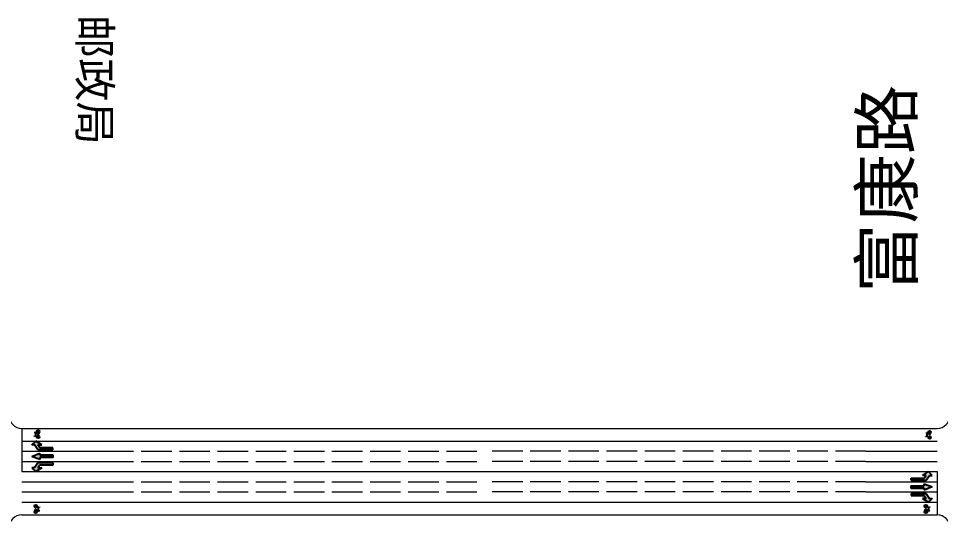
# Model space of a CAD drawing. Header units: millimetres. Extents: x -314 to 886, y 2238 to 2743.
# Drawn here: x -97.1 to 265.5, y 2415.8 to 2616 of the extents above; entities that cross this region are included whole.
import ezdxf

# ---------------------------------------------------------------- set-up
doc = ezdxf.new("R2010")
doc.units = ezdxf.units.MM
doc.linetypes.add('ACAD_ISO02W100', pattern=[15, 12, -3])
doc.layers.add('块插入图层', color=7, linetype='Continuous')
doc.layers.add('标志标线层', color=6, linetype='Continuous', lineweight=15)
doc.layers.add('路口层', color=4, linetype='Continuous', lineweight=9)
doc.styles.get("Standard").update_dxf_attribs({"font": ''})
doc.styles.get('Standard').set_extended_font_data('SimSun')

# ---------------------------------------------------------------- blocks, each defined once
blk = doc.blocks.new('直行线')
h = blk.add_hatch(color=6)
h.dxf.hatch_style = 1
h.paths.add_polyline_path([(-29.3, -74.4), (-9.3, -74.4), (-9.3, -199.4), (10.7, -199.4), (10.7, -74.4), (30.7, -74.4), (0, 0)])
at = {"color": 6}
for p, q in [((-29.3, -74.4), (0, 0)), ((0, 0), (30.7, -74.4)), ((-9.3, -74.4), (-29.3, -74.4)), ((-9.3, -199.4), (-9.3, -74.4)), ((10.7, -199.4), (10.7, -74.4)), ((10.7, -74.4), (10.7, -199.4)), ((10.7, -74.4), (30.7, -74.4)), ((-9.3, -199.4), (10.7, -199.4))]:
    blk.add_line(p, q, dxfattribs=at)
blk = doc.blocks.new('右转线')
h = blk.add_hatch(color=6)
h.dxf.hatch_style = 1
h.paths.add_polyline_path([(0, 0), (-35.1, 35.3), (-35.1, 10.9), (-82.2, -21.6), (-82.2, -38.2), (-82.2, -163.2), (-62.2, -163.2), (-62.2, -38.2), (-35.1, -21.6), (-35.1, -56.6)])
at = {"color": 6}
for p, q in [((-82.2, -21.6), (-35.1, 10.9)), ((-35.1, 10.9), (-35.1, 35.3)), ((-35.1, 35.3), (0, 0)), ((-35.1, -56.6), (0, 0)), ((-82.2, -38.2), (-82.2, -21.6)), ((-82.2, -163.2), (-82.2, -38.2)), ((-62.2, -38.2), (-35.1, -21.6)), ((-62.2, -163.2), (-62.2, -38.2)), ((-35.1, -21.6), (-35.1, -56.6)), ((-82.2, -163.2), (-62.2, -163.2))]:
    blk.add_line(p, q, dxfattribs=at)
blk = doc.blocks.new('左转线')
h = blk.add_hatch(color=6)
h.dxf.hatch_style = 1
h.paths.add_polyline_path([(35.1, -56.6), (35.1, -21.6), (62.2, -38.2), (62.2, -163.2), (82.2, -163.2), (82.2, -38.2), (82.2, -21.6), (35.1, 10.9), (35.1, 35.3), (0, 0)])
at = {"color": 6}
for p, q in [((35.1, 35.3), (0, 0)), ((35.1, -56.6), (0, 0)), ((35.1, 10.9), (35.1, 35.3)), ((82.2, -21.6), (35.1, 10.9)), ((62.2, -38.2), (35.1, -21.6)), ((35.1, -21.6), (35.1, -56.6)), ((62.2, -163.2), (62.2, -38.2)), ((82.2, -38.2), (82.2, -21.6)), ((82.2, -163.2), (82.2, -38.2)), ((82.2, -163.2), (62.2, -163.2))]:
    blk.add_line(p, q, dxfattribs=at)
blk = doc.blocks.new('自行车道')
at = {"color": 6}
for p, q in [((-7.3, -19.3), (0, 0)), ((-2.5, 8.2), (1.4, 10)), ((0, 0), (-2.5, 8.2)), ((0, 0), (27.8, 0)), ((18.7, -16.7), (27.8, 0)), ((27.8, 1.5), (22.2, 3.5)), ((22.2, 3.5), (31.1, 3.5)), ((31.1, 3.5), (27.8, 1.5)), ((27.8, 0), (27.8, 1.5)), ((27.8, 0), (34.1, -19.3)), ((14.2, -14.5), (16.9, -14.5)), ((16.1, -16.5), (15.4, -14.5)), ((19.2, -21.5), (21.3, -23.7)), ((23, -23.7), (19.6, -23.7)), ((34.1, -19.3), (20.2, -19.3))]:
    blk.add_line(p, q, dxfattribs=at)
for centre, radius in [((-7.3, -19.3), 10), ((17.2, -19.3), 3), ((34.1, -19.3), 10)]:
    blk.add_circle(centre, radius, dxfattribs=at)

msp = doc.modelspace()

# ---------------------------------------------------------------- linework, layer by layer
at = {"layer": '标志标线层'}
for p, q in [((-95.825, 2454.774), (-95.825, 2437.774)), ((-95.825, 2449.774), (236.175, 2449.774)), ((236.175, 2449.774), (264.175, 2449.774)), ((-95.825, 2445.774), (-63.825, 2445.774)), ((236.175, 2445.774), (264.175, 2445.774)), ((-95.825, 2441.774), (-63.825, 2441.774)), ((236.175, 2441.774), (264.175, 2441.774)), ((-95.825, 2437.774), (86.175, 2437.774)), ((86.175, 2437.774), (264.175, 2437.774)), ((264.175, 2437.774), (264.175, 2420.774)), ((-95.825, 2433.774), (-63.825, 2433.774)), ((236.175, 2433.774), (264.175, 2433.774)), ((-95.825, 2429.774), (-63.825, 2429.774)), ((236.175, 2429.774), (264.175, 2429.774)), ((-95.825, 2425.774), (236.175, 2425.774)), ((236.175, 2425.774), (264.175, 2425.774))]:
    msp.add_line(p, q, dxfattribs=at)
at = {"layer": '标志标线层', "linetype": 'ACAD_ISO02W100'}
for p, q in [((-63.825, 2445.774), (86.175, 2445.774)), ((236.175, 2445.774), (86.175, 2445.774)), ((-63.825, 2441.774), (86.175, 2441.774)), ((236.175, 2441.774), (86.175, 2441.774)), ((-63.825, 2433.774), (86.175, 2433.774)), ((236.175, 2433.774), (86.175, 2433.774)), ((-63.825, 2429.774), (86.175, 2429.774)), ((236.175, 2429.774), (86.175, 2429.774))]:
    msp.add_line(p, q, dxfattribs=at)
at = {"layer": '路口层'}
for p, q in [((-95.825, 2454.774), (44.128, 2454.774)), ((44.128, 2454.774), (86.175, 2454.774)), ((86.175, 2454.774), (264.175, 2454.774)), ((-95.825, 2420.774), (86.175, 2420.774)), ((86.175, 2420.774), (128.242, 2420.774)), ((128.242, 2420.774), (264.175, 2420.774))]:
    msp.add_line(p, q, dxfattribs=at)
for centre, start, end in [((-95.825, 2459.774), 180, 270), ((264.175, 2459.774), 270, 0), ((-95.825, 2415.774), 90, 180), ((264.175, 2415.774), 0, 90)]:
    msp.add_arc(centre, 5, start, end, dxfattribs=at)

# ---------------------------------------------------------------- block references
at = {"layer": '块插入图层', "color": 6, "lineweight": 5}
for name, p, xscale, yscale, zscale, rotation in [('自行车道', (-90.354, 2451.774), 0.05208333333333333, 0.05208333333333333, 0.05208333333333333, 89.99999999999999), ('自行车道', (260.23, 2451.579), 0.05208333333333333, 0.05208333333333333, 0.05208333333333333, 89.99999999999999), ('右转线', (-90.354, 2449.774), 0.04166666666666666, 0.04166666666666666, 0.04166666666666666, 89.99999999999999), ('直行线', (-91.825, 2443.774), 0.04166666666666666, 0.04166666666666666, 0.04166666666666666, 89.99999999999999), ('左转线', (-90.354, 2437.774), 0.04166666666666666, 0.04166666666666666, 0.04166666666666666, 90), ('左转线', (260.705, 2437.774), 0.04166666666666666, 0.04166666666666666, 0.04166666666666666, 270), ('直行线', (262.175, 2431.774), 0.04166666666666666, 0.04166666666666666, 0.04166666666666666, 270), ('右转线', (260.705, 2425.774), 0.04166666666666666, 0.04166666666666666, 0.04166666666666666, 270), ('自行车道', (-89.349, 2423.774), 0.05208333333333333, 0.05208333333333333, 0.05208333333333333, 270), ('自行车道', (260.705, 2423.774), 0.05208333333333333, 0.05208333333333333, 0.05208333333333333, 270)]:
    msp.add_blockref(name, p, dxfattribs=dict(at, xscale=xscale, yscale=yscale, zscale=zscale, rotation=rotation))

# ---------------------------------------------------------------- texts
at = {"layer": '标志标线层'}
for s, height, rotation, p in [('邮政局', 12.5, 270, (-73.361, 2617.441)), ('富康路', 20, 90, (254.388, 2508.04))]:
    msp.add_text(s, height=height, rotation=rotation, dxfattribs=at).set_placement(p)

doc.saveas('drawing.dxf')
